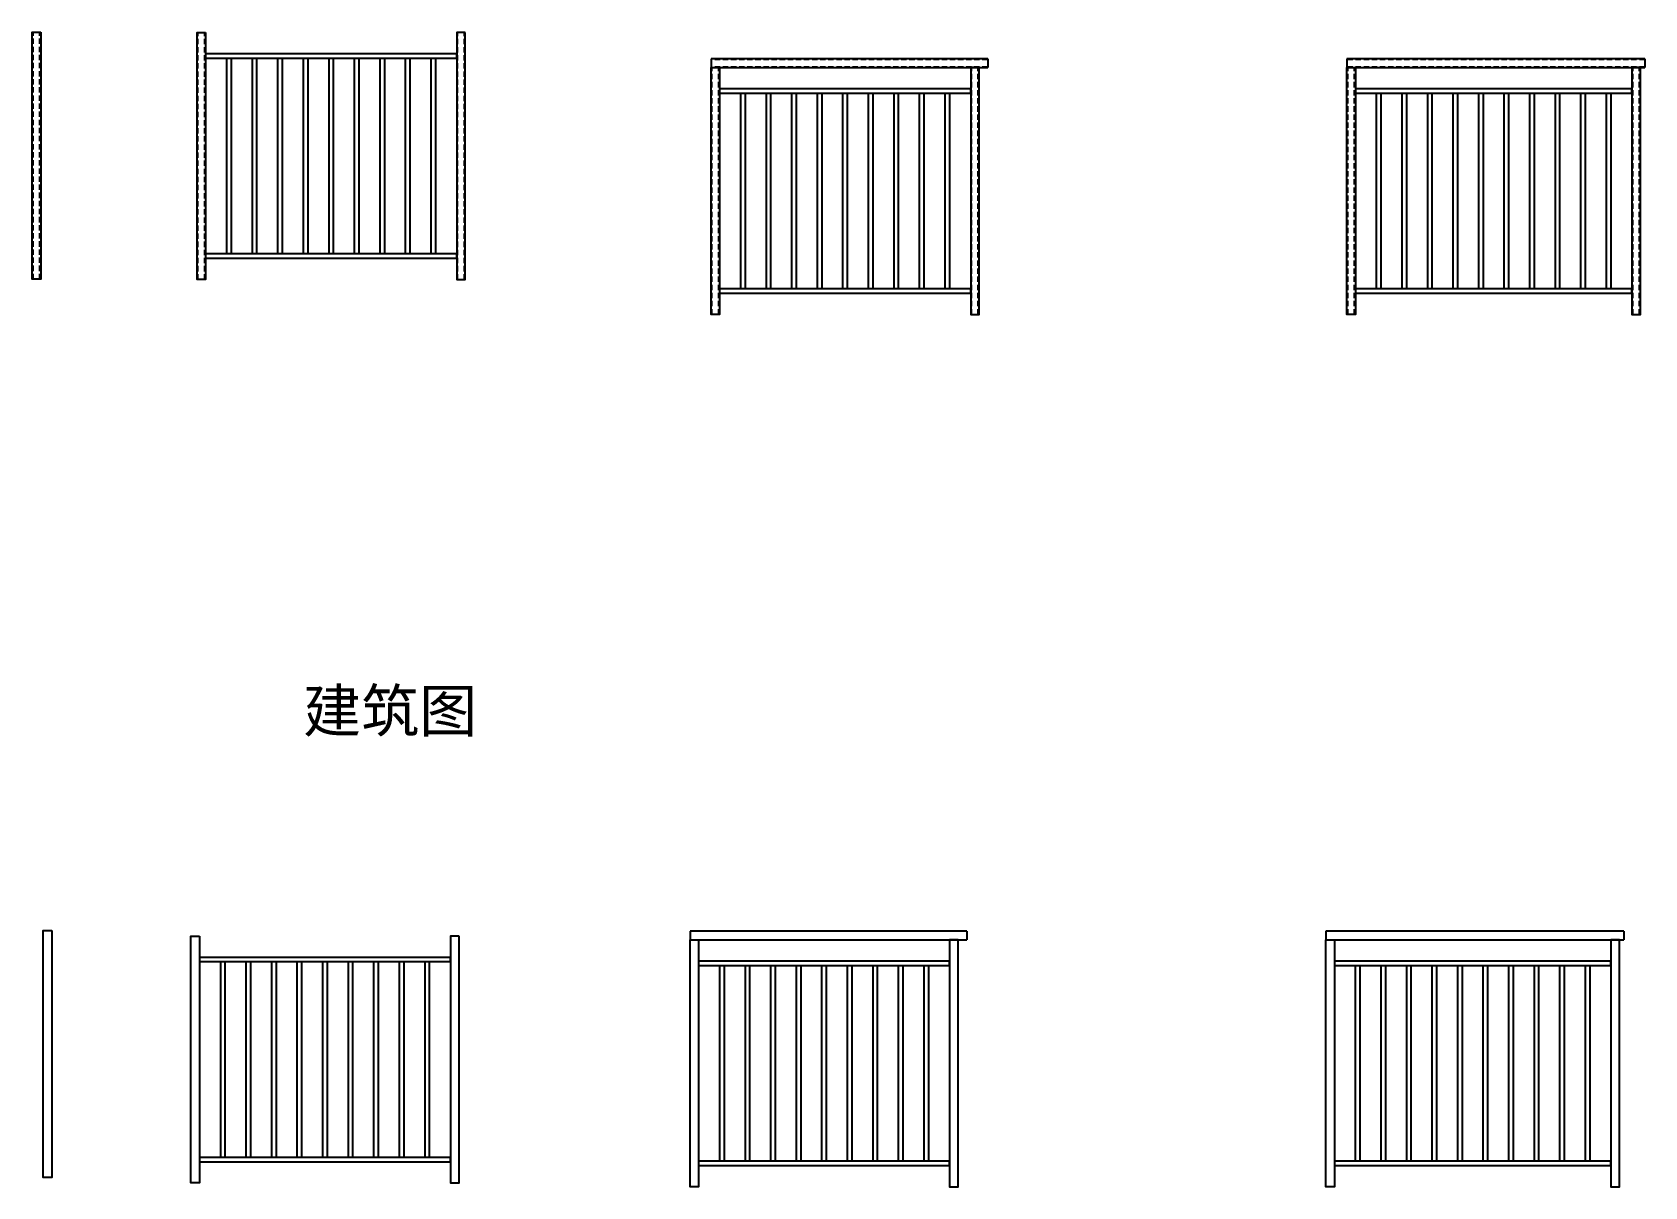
# Model space of a CAD drawing. Header units: millimetres. Extents: x -2470 to 5108, y -3409 to 2015.
import ezdxf

# ---------------------------------------------------------------- set-up
doc = ezdxf.new("R2010")
doc.units = ezdxf.units.MM
doc.header["$MEASUREMENT"] = 0
doc.linetypes.add('DASHED', pattern=[19.05, 12.7, -6.35])
for name, color, linetype in [('@F05_Section_Steel', 24, 'Continuous'), ('F01_Section_AL', 92, 'Continuous'), ('F22_Dim', 9, 'Continuous'), ('XX', 6, 'DASHED')]:
    doc.layers.add(name, color=color, linetype=linetype)
doc.styles.get("Standard").update_dxf_attribs({"font": 'arial.ttf'})

# ---------------------------------------------------------------- blocks, each defined once
blk = doc.blocks.new('Railing_T2_1260')
at = {"layer": '@F05_Section_Steel'}
blk.add_lwpolyline([(40, 580), (40, -580), (0, -580), (0, 580)], close=True, dxfattribs=at)
blk.add_lwpolyline([(1260, 580), (1220, 580), (1220, -580), (1260, -580), (1260, 580), (1260, 580)], dxfattribs=at)
at = {"layer": 'F01_Section_AL', "linetype": 'ByBlock', "lineweight": -2}
blk.add_lwpolyline([(1220, 480), (40, 480), (40, 460), (1220, 460)], close=True, dxfattribs=at)
at = {"layer": 'F01_Section_AL', "linetype": 'ByBlock', "lineweight": -2, "elevation": 0}
blk.add_lwpolyline([(1220, -460), (40, -460), (40, -480), (1220, -480)], close=True, dxfattribs=at)
at = {"layer": 'F22_Dim'}
for points in [[(140, 460), (160, 460), (160, -460), (140, -460)], [(260, 460), (280, 460), (280, -460), (260, -460)], [(380, 460), (400, 460), (400, -460), (380, -460)], [(500, 460), (520, 460), (520, -460), (500, -460)], [(620, 460), (640, 460), (640, -460), (620, -460)], [(740, 460), (760, 460), (760, -460), (740, -460)], [(860, 460), (880, 460), (880, -460), (860, -460)], [(980, 460), (1000, 460), (1000, -460), (980, -460)], [(1100, 460), (1120, 460), (1120, -460), (1100, -460)]]:
    blk.add_lwpolyline(points, close=True, dxfattribs=at)
at = {"layer": 'XX', "ltscale": 2}
for p, q in [((4, -580), (4, 580, 0)), ((36, -580), (36, 580, 0)), ((1224, -580), (1224, 580, 0)), ((1256, -580), (1256, 580, 0))]:
    blk.add_line(p, q, dxfattribs=at)
blk = doc.blocks.new('*U9')
at = {"layer": '@F05_Section_Steel'}
blk.add_lwpolyline([(40, 580), (40, -580), (0, -580), (0, 580)], close=True, dxfattribs=at)
blk.add_lwpolyline([(1380, 580), (1340, 580), (1340, -580), (1380, -580), (1380, 580), (1380, 580)], dxfattribs=at)
at = {"layer": 'F01_Section_AL', "linetype": 'ByBlock', "lineweight": -2}
blk.add_lwpolyline([(1340, 480), (40, 480), (40, 460), (1340, 460)], close=True, dxfattribs=at)
at = {"layer": 'F01_Section_AL', "linetype": 'ByBlock', "lineweight": -2, "elevation": 0}
blk.add_lwpolyline([(1340, -460), (40, -460), (40, -480), (1340, -480)], close=True, dxfattribs=at)
at = {"layer": 'F22_Dim'}
for points in [[(140, 460), (160, 460), (160, -460), (140, -460)], [(260, 460), (280, 460), (280, -460), (260, -460)], [(380, 460), (400, 460), (400, -460), (380, -460)], [(500, 460), (520, 460), (520, -460), (500, -460)], [(620, 460), (640, 460), (640, -460), (620, -460)], [(740, 460), (760, 460), (760, -460), (740, -460)], [(860, 460), (880, 460), (880, -460), (860, -460)], [(980, 460), (1000, 460), (1000, -460), (980, -460)], [(1100, 460), (1120, 460), (1120, -460), (1100, -460)], [(1220, 460), (1240, 460), (1240, -460), (1220, -460)]]:
    blk.add_lwpolyline(points, close=True, dxfattribs=at)
at = {"layer": 'XX', "ltscale": 2}
for p, q in [((4, -580), (4, 580, 0)), ((36, -580), (36, 580, 0)), ((1344, -580), (1344, 580, 0)), ((1376, -580), (1376, 580, 0))]:
    blk.add_line(p, q, dxfattribs=at)
blk = doc.blocks.new('*U8')
at = {"layer": '@F05_Section_Steel'}
for p, q in [((1300, 0), (0, 0)), ((0, 0), (0, -40)), ((0, -40), (1300, -40)), ((1300, 0), (1300, -40))]:
    blk.add_line(p, q, dxfattribs=at)
at = {"layer": 'XX', "ltscale": 2}
for p, q in [((1300, -2, 0), (0, -2, 0)), ((1300, -38, 0), (0, -38, 0))]:
    blk.add_line(p, q, dxfattribs=at)
blk = doc.blocks.new('*U7')
at = {"layer": '@F05_Section_Steel'}
for p, q in [((1400, 0), (0, 0)), ((0, 0), (0, -40)), ((0, -40), (1400, -40)), ((1400, 0), (1400, -40))]:
    blk.add_line(p, q, dxfattribs=at)
at = {"layer": 'XX', "ltscale": 2}
for p, q in [((1400, -2, 0), (0, -2, 0)), ((1400, -38, 0), (0, -38, 0))]:
    blk.add_line(p, q, dxfattribs=at)
blk = doc.blocks.new('Railing_T2_Pillar')
at = {"layer": '@F05_Section_Steel'}
blk.add_lwpolyline([(40, 0), (40, -1160), (0, -1160), (0, 0)], close=True, dxfattribs=at)
at = {"layer": 'XX', "ltscale": 2}
for p, q in [((4, -1160), (4, 0, 0)), ((36, -1160), (36, 0, 0))]:
    blk.add_line(p, q, dxfattribs=at)
blk = doc.blocks.new('Railing_T2_NonStandard')
at = {"layer": '@F05_Section_Steel'}
blk.add_lwpolyline([(40, 580), (40, -580), (0, -580), (0, 580)], close=True, dxfattribs=at)
blk.add_lwpolyline([(1260, 580), (1220, 580), (1220, -580), (1260, -580), (1260, 580), (1260, 580)], dxfattribs=at)
at = {"layer": 'F01_Section_AL', "linetype": 'ByBlock', "lineweight": -2}
blk.add_lwpolyline([(1220, 480), (40, 480), (40, 460), (1220, 460)], close=True, dxfattribs=at)
at = {"layer": 'F01_Section_AL', "linetype": 'ByBlock', "lineweight": -2, "elevation": 0}
blk.add_lwpolyline([(1220, -460), (40, -460), (40, -480), (1220, -480)], close=True, dxfattribs=at)
at = {"layer": 'F22_Dim'}
for points in [[(140, 460), (160, 460), (160, -460), (140, -460)], [(260, 460), (280, 460), (280, -460), (260, -460)], [(380, 460), (400, 460), (400, -460), (380, -460)], [(500, 460), (520, 460), (520, -460), (500, -460)], [(620, 460), (640, 460), (640, -460), (620, -460)], [(740, 460), (760, 460), (760, -460), (740, -460)], [(860, 460), (880, 460), (880, -460), (860, -460)], [(980, 460), (1000, 460), (1000, -460), (980, -460)], [(1100, 460), (1120, 460), (1120, -460), (1100, -460)]]:
    blk.add_lwpolyline(points, close=True, dxfattribs=at)
at = {"layer": 'XX', "ltscale": 2}
for p, q in [((4, -580), (4, 580, 0)), ((36, -580), (36, 580, 0)), ((1224, -580), (1224, 580, 0)), ((1256, -580), (1256, 580, 0))]:
    blk.add_line(p, q, dxfattribs=at)
blk = doc.blocks.new('*U17')
at = {"layer": '@F05_Section_Steel'}
blk.add_lwpolyline([(40, 580), (40, -580), (0, -580), (0, 580)], close=True, dxfattribs=at)
blk.add_lwpolyline([(1260, 580), (1220, 580), (1220, -580), (1260, -580), (1260, 580), (1260, 580)], dxfattribs=at)
at = {"layer": 'F01_Section_AL', "linetype": 'ByBlock', "lineweight": -2}
blk.add_lwpolyline([(1220, 480), (40, 480), (40, 460), (1220, 460)], close=True, dxfattribs=at)
at = {"layer": 'F01_Section_AL', "linetype": 'ByBlock', "lineweight": -2, "elevation": 0}
blk.add_lwpolyline([(1220, -460), (40, -460), (40, -480), (1220, -480)], close=True, dxfattribs=at)
at = {"layer": 'F22_Dim'}
for points in [[(140, 460), (160, 460), (160, -460), (140, -460)], [(260, 460), (280, 460), (280, -460), (260, -460)], [(380, 460), (400, 460), (400, -460), (380, -460)], [(500, 460), (520, 460), (520, -460), (500, -460)], [(620, 460), (640, 460), (640, -460), (620, -460)], [(740, 460), (760, 460), (760, -460), (740, -460)], [(860, 460), (880, 460), (880, -460), (860, -460)], [(980, 460), (1000, 460), (1000, -460), (980, -460)], [(1100, 460), (1120, 460), (1120, -460), (1100, -460)]]:
    blk.add_lwpolyline(points, close=True, dxfattribs=at)
blk = doc.blocks.new('*U18')
at = {"layer": '@F05_Section_Steel'}
blk.add_lwpolyline([(40, 580), (40, -580), (0, -580), (0, 580)], close=True, dxfattribs=at)
blk.add_lwpolyline([(1380, 580), (1340, 580), (1340, -580), (1380, -580), (1380, 580), (1380, 580)], dxfattribs=at)
at = {"layer": 'F01_Section_AL', "linetype": 'ByBlock', "lineweight": -2}
blk.add_lwpolyline([(1340, 480), (40, 480), (40, 460), (1340, 460)], close=True, dxfattribs=at)
at = {"layer": 'F01_Section_AL', "linetype": 'ByBlock', "lineweight": -2, "elevation": 0}
blk.add_lwpolyline([(1340, -460), (40, -460), (40, -480), (1340, -480)], close=True, dxfattribs=at)
at = {"layer": 'F22_Dim'}
for points in [[(140, 460), (160, 460), (160, -460), (140, -460)], [(260, 460), (280, 460), (280, -460), (260, -460)], [(380, 460), (400, 460), (400, -460), (380, -460)], [(500, 460), (520, 460), (520, -460), (500, -460)], [(620, 460), (640, 460), (640, -460), (620, -460)], [(740, 460), (760, 460), (760, -460), (740, -460)], [(860, 460), (880, 460), (880, -460), (860, -460)], [(980, 460), (1000, 460), (1000, -460), (980, -460)], [(1100, 460), (1120, 460), (1120, -460), (1100, -460)], [(1220, 460), (1240, 460), (1240, -460), (1220, -460)]]:
    blk.add_lwpolyline(points, close=True, dxfattribs=at)
blk = doc.blocks.new('*U16')
at = {"layer": '@F05_Section_Steel'}
for p, q in [((1300, 0), (0, 0)), ((0, 0), (0, -40)), ((0, -40), (1300, -40)), ((1300, 0), (1300, -40))]:
    blk.add_line(p, q, dxfattribs=at)
blk = doc.blocks.new('*U15')
at = {"layer": '@F05_Section_Steel'}
for p, q in [((1400, 0), (0, 0)), ((0, 0), (0, -40)), ((0, -40), (1400, -40)), ((1400, 0), (1400, -40))]:
    blk.add_line(p, q, dxfattribs=at)
blk = doc.blocks.new('Railing_T2_Pillar_simple')
at = {"layer": '@F05_Section_Steel'}
blk.add_lwpolyline([(40, 0), (40, -1160), (0, -1160), (0, 0)], close=True, dxfattribs=at)
blk = doc.blocks.new('Railing_T2_NonStandard_simple')
at = {"layer": '@F05_Section_Steel'}
blk.add_lwpolyline([(40, 580), (40, -580), (0, -580), (0, 580)], close=True, dxfattribs=at)
blk.add_lwpolyline([(1260, 580), (1220, 580), (1220, -580), (1260, -580), (1260, 580), (1260, 580)], dxfattribs=at)
at = {"layer": 'F01_Section_AL', "linetype": 'ByBlock', "lineweight": -2}
blk.add_lwpolyline([(1220, 480), (40, 480), (40, 460), (1220, 460)], close=True, dxfattribs=at)
at = {"layer": 'F01_Section_AL', "linetype": 'ByBlock', "lineweight": -2, "elevation": 0}
blk.add_lwpolyline([(1220, -460), (40, -460), (40, -480), (1220, -480)], close=True, dxfattribs=at)
at = {"layer": 'F22_Dim'}
for points in [[(140, 460), (160, 460), (160, -460), (140, -460)], [(260, 460), (280, 460), (280, -460), (260, -460)], [(380, 460), (400, 460), (400, -460), (380, -460)], [(500, 460), (520, 460), (520, -460), (500, -460)], [(620, 460), (640, 460), (640, -460), (620, -460)], [(740, 460), (760, 460), (760, -460), (740, -460)], [(860, 460), (880, 460), (880, -460), (860, -460)], [(980, 460), (1000, 460), (1000, -460), (980, -460)], [(1100, 460), (1120, 460), (1120, -460), (1100, -460)]]:
    blk.add_lwpolyline(points, close=True, dxfattribs=at)

msp = doc.modelspace()

# ---------------------------------------------------------------- block references
for name, p in [('Railing_T2_Pillar', (-2470.2, 2014.6, 0)), ('Railing_T2_NonStandard', (-1695.6, 1433, 0)), ('*U8', (719.8, 1889)), ('*U7', (3707.6, 1889)), ('Railing_T2_Pillar_simple', (-2418.2, -2205.1)), ('Railing_T2_NonStandard_simple', (-1724.5, -2811.4)), ('*U16', (621.1, -2209)), ('*U15', (3608.9, -2209))]:
    msp.add_blockref(name, p)
at = {"ltscale": 10}
for name, p in [('Railing_T2_1260', (719.8, 1269)), ('*U9', (3707.6, 1269)), ('*U17', (621.1, -2829)), ('*U18', (3608.9, -2829))]:
    msp.add_blockref(name, p, dxfattribs=at)

# ---------------------------------------------------------------- texts
at = {"insert": (-1197.5, -1073.2), "char_height": 200, "attachment_point": 1}
msp.add_mtext_dynamic_manual_height_columns('{\\fSimSun|b0|i0|c134|p2;建筑图}', width=2242.116, gutter_width=1, heights=[0], dxfattribs=at)

doc.saveas('drawing.dxf')
